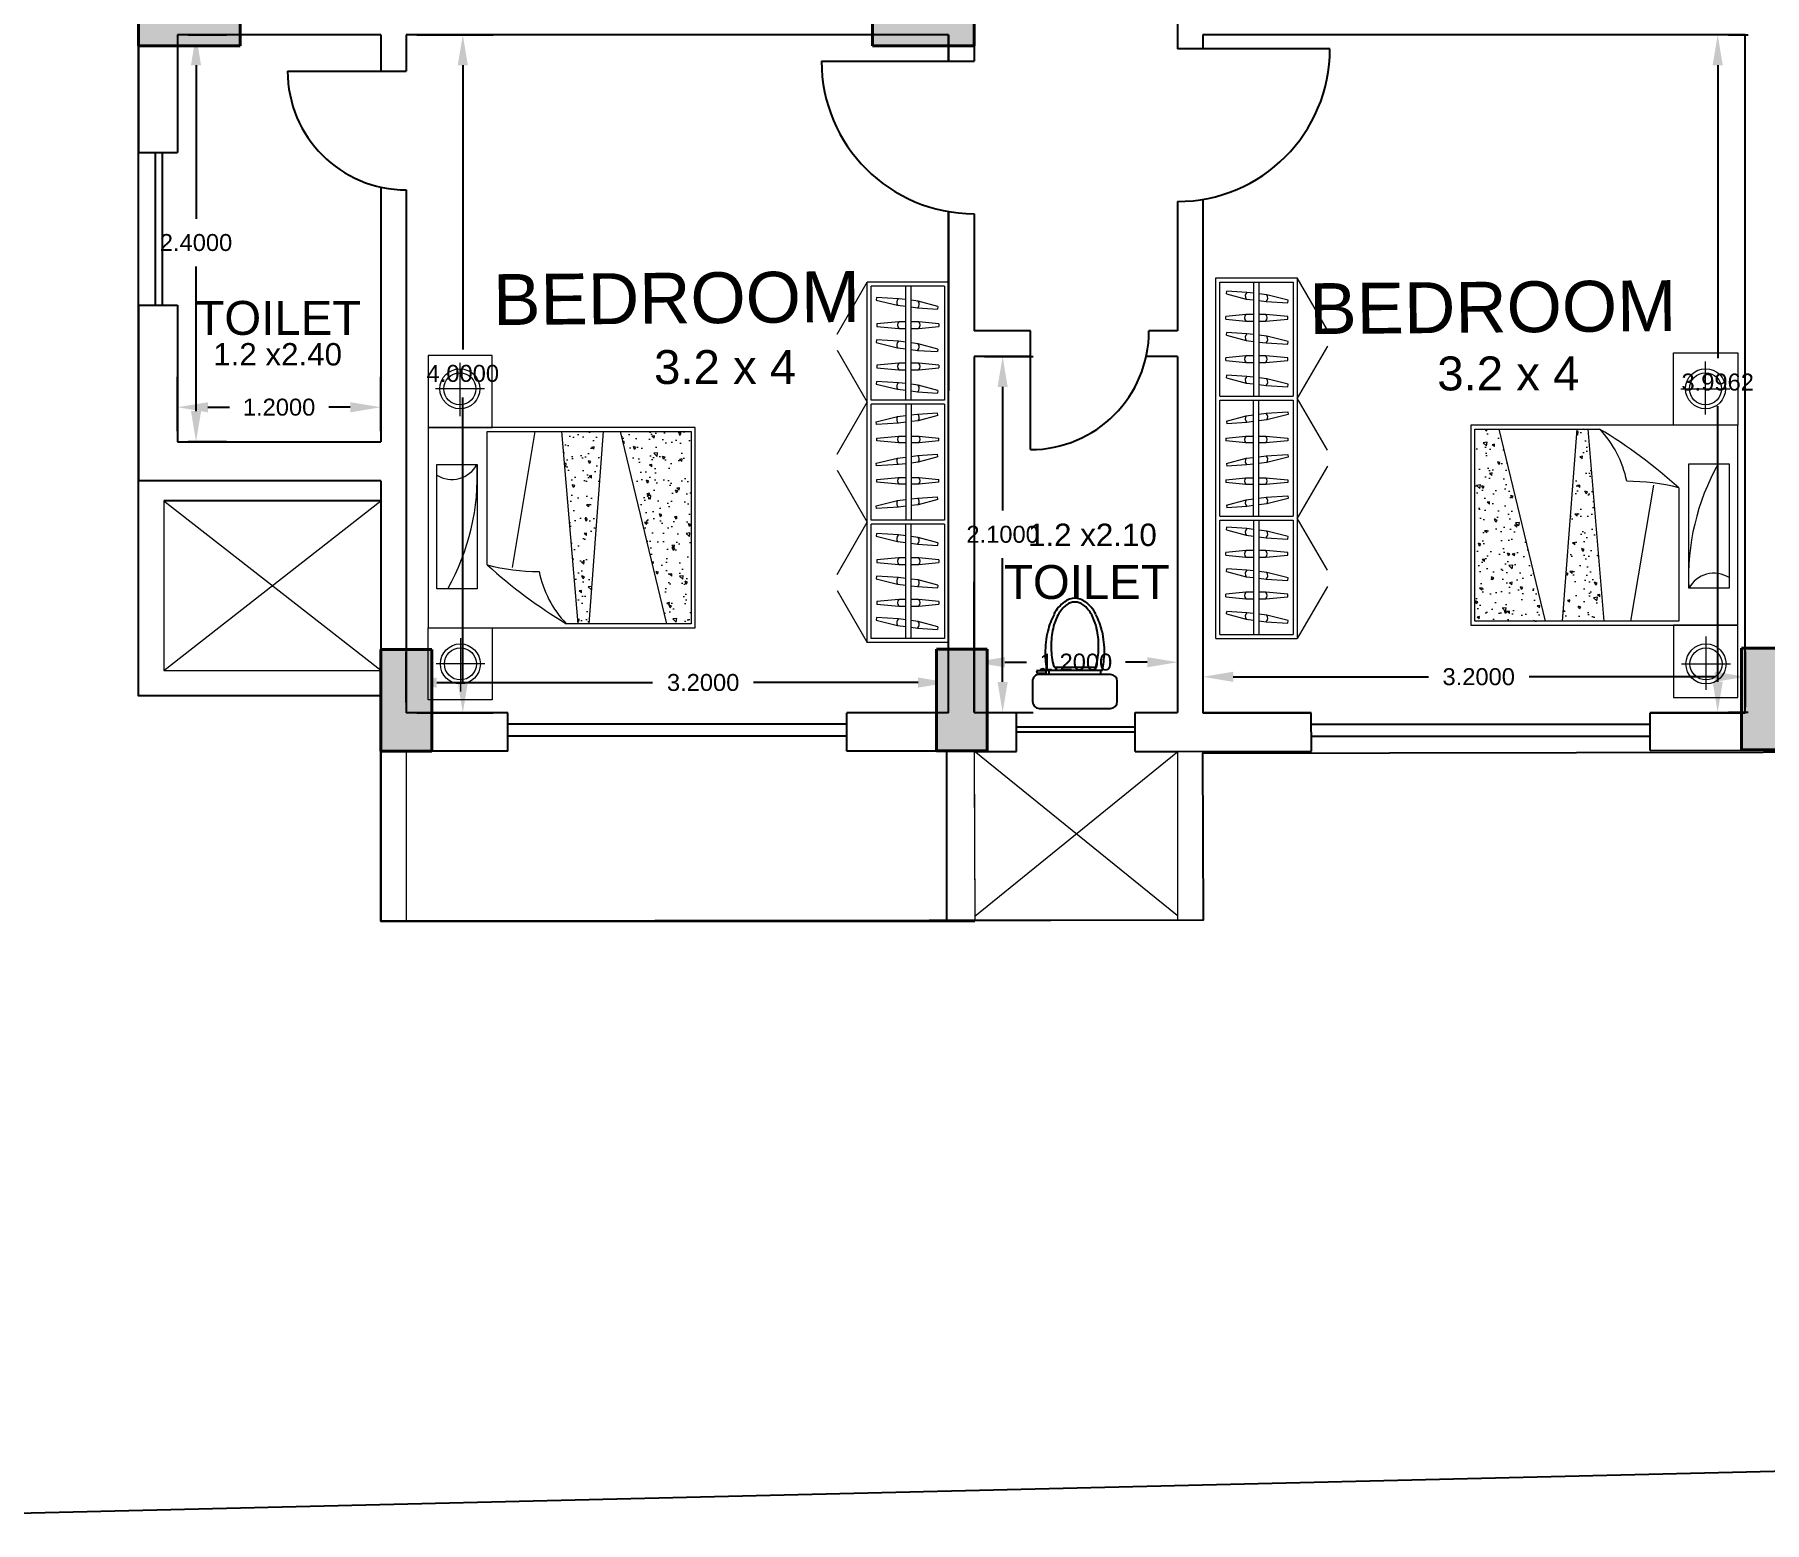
# Model space of a CAD drawing. Header units: millimetres. Extents: x 90 to 321, y 179 to 304.
# Drawn here: x 175.17 to 185.37, y 212.46 to 221.24 of the extents above; entities that cross this region are included whole.
import ezdxf

# ---------------------------------------------------------------- set-up
doc = ezdxf.new("R2010")
doc.units = ezdxf.units.MM
for name, color, linetype, lineweight in [('COLUMN', 7, 'Continuous', 40), ('funiture', 7, 'Continuous', 20), ('text', 7, 'Continuous', 5)]:
    doc.layers.add(name, color=color, linetype=linetype, lineweight=lineweight)
doc.layers.add('window', color=150, linetype='Continuous')
doc.styles.get("Standard").update_dxf_attribs({"font": 'arial.ttf'})
doc.dimstyles.get("Standard").update_dxf_attribs({"dimtxt": 0.18, "dimasz": 0.18, "dimexe": 0.18, "dimexo": 0.0625, "dimgap": 0.09, "dimtad": 0, "dimtih": 1, "dimtoh": 1, "dimdec": 4, "dimzin": 0, "dimdsep": 46, "dimtxsty": 'Standard', "dimcen": 0.09, "dimadec": 0, "dimazin": 0, "dimtfac": 1, "dimtdec": 4, "dimtofl": 0, "dimtmove": 0, "dimatfit": 3, "dimfxl": 1, "dimtolj": 1, "dimtzin": 0, "dimarcsym": 0})

# ---------------------------------------------------------------- blocks, each defined once
blk = doc.blocks.new('*D91')
at = {"color": 0, "lineweight": -2, "transparency": 16777216}
for p, q in [((177.361, 217.301), (177.361, 217.598)), ((180.561, 217.301), (180.561, 217.598)), ((177.541, 217.418), (178.815, 217.418)), ((180.381, 217.418), (179.41, 217.418))]:
    blk.add_line(p, q, dxfattribs=at)
at = {"color": 0, "transparency": 16777216}
for points in [[(177.541, 217.448), (177.541, 217.388), (177.361, 217.418)], [(180.381, 217.448), (180.381, 217.388), (180.561, 217.418)]]:
    blk.add_solid(points, dxfattribs=at)
at = {"layer": 'Defpoints', "color": 0, "transparency": 16777216}
for p in [(180.561, 217.418), (177.361, 217.239), (180.561, 217.239)]:
    blk.add_point(p, dxfattribs=at)
at = {"color": 0, "transparency": 16777216, "insert": (179.113, 217.418), "char_height": 0.1, "attachment_point": 5}
blk.add_mtext('\\A1;3.2000', dxfattribs=at)
blk = doc.blocks.new('*D119')
at = {"color": 0, "lineweight": -2, "transparency": 16777216}
for p, q in [((180.713, 217.304), (180.713, 217.718)), ((181.913, 217.305), (181.913, 217.718)), ((180.893, 217.538), (181.02, 217.538)), ((181.733, 217.538), (181.605, 217.538))]:
    blk.add_line(p, q, dxfattribs=at)
at = {"color": 0, "transparency": 16777216}
for points in [[(180.893, 217.568), (180.893, 217.508), (180.713, 217.538)], [(181.733, 217.568), (181.733, 217.508), (181.913, 217.538)]]:
    blk.add_solid(points, dxfattribs=at)
at = {"layer": 'Defpoints', "color": 0, "transparency": 16777216}
for p in [(181.913, 217.538), (180.713, 217.242), (181.913, 217.243)]:
    blk.add_point(p, dxfattribs=at)
at = {"color": 0, "transparency": 16777216, "insert": (181.313, 217.538), "char_height": 0.1, "attachment_point": 5}
blk.add_mtext('\\A1;1.2000', dxfattribs=at)
blk = doc.blocks.new('*D92')
at = {"color": 0, "lineweight": -2, "transparency": 16777216}
for p, q in [((182.061, 217.601), (182.061, 217.272)), ((185.261, 217.601), (185.261, 217.272)), ((182.241, 217.452), (183.392, 217.452)), ((185.081, 217.452), (183.987, 217.452))]:
    blk.add_line(p, q, dxfattribs=at)
at = {"color": 0, "transparency": 16777216}
for points in [[(182.241, 217.482), (182.241, 217.422), (182.061, 217.452)], [(185.081, 217.482), (185.081, 217.422), (185.261, 217.452)]]:
    blk.add_solid(points, dxfattribs=at)
at = {"layer": 'Defpoints', "color": 0, "transparency": 16777216}
for p in [(182.061, 217.663), (185.261, 217.663), (185.261, 217.452)]:
    blk.add_point(p, dxfattribs=at)
at = {"color": 0, "transparency": 16777216, "insert": (183.689, 217.452), "char_height": 0.1, "attachment_point": 5}
blk.add_mtext('\\A1;3.2000', dxfattribs=at)
blk = doc.blocks.new('*D120')
at = {"color": 0, "lineweight": -2, "transparency": 16777216}
for p, q in [((177.424, 221.239), (177.875, 221.239)), ((177.695, 221.059), (177.695, 219.382)), ((177.695, 217.419), (177.695, 219.1)), ((177.424, 217.239), (177.875, 217.239))]:
    blk.add_line(p, q, dxfattribs=at)
at = {"color": 0, "transparency": 16777216}
for points in [[(177.665, 221.059), (177.725, 221.059), (177.695, 221.239)], [(177.665, 217.419), (177.725, 217.419), (177.695, 217.239)]]:
    blk.add_solid(points, dxfattribs=at)
at = {"layer": 'Defpoints', "color": 0, "transparency": 16777216}
for p in [(177.361, 221.239), (177.695, 221.239), (177.361, 217.239)]:
    blk.add_point(p, dxfattribs=at)
at = {"color": 0, "transparency": 16777216, "insert": (177.695, 219.241), "char_height": 0.1, "attachment_point": 5}
blk.add_mtext('\\A1;4.0000', dxfattribs=at)
blk = doc.blocks.new('*D121')
at = {"color": 0, "lineweight": -2, "transparency": 16777216}
for p, q in [((176.011, 218.901), (176.011, 219.222)), ((177.211, 218.901), (177.211, 219.222)), ((176.191, 219.042), (176.319, 219.042)), ((177.031, 219.042), (176.904, 219.042))]:
    blk.add_line(p, q, dxfattribs=at)
at = {"color": 0, "transparency": 16777216}
for points in [[(176.191, 219.072), (176.191, 219.012), (176.011, 219.042)], [(177.031, 219.072), (177.031, 219.012), (177.211, 219.042)]]:
    blk.add_solid(points, dxfattribs=at)
at = {"layer": 'Defpoints', "color": 0, "transparency": 16777216}
for p in [(177.211, 219.042), (176.011, 218.839), (177.211, 218.839)]:
    blk.add_point(p, dxfattribs=at)
at = {"color": 0, "transparency": 16777216, "insert": (176.611, 219.042), "char_height": 0.1, "attachment_point": 5}
blk.add_mtext('\\A1;1.2000', dxfattribs=at)
blk = doc.blocks.new('*D122')
at = {"color": 0, "lineweight": -2, "transparency": 16777216}
for p, q in [((176.074, 221.239), (176.301, 221.239)), ((176.121, 221.059), (176.121, 220.154)), ((176.121, 219.019), (176.121, 219.872)), ((176.074, 218.839), (176.301, 218.839))]:
    blk.add_line(p, q, dxfattribs=at)
at = {"color": 0, "transparency": 16777216}
for points in [[(176.091, 221.059), (176.151, 221.059), (176.121, 221.239)], [(176.091, 219.019), (176.151, 219.019), (176.121, 218.839)]]:
    blk.add_solid(points, dxfattribs=at)
at = {"layer": 'Defpoints', "color": 0, "transparency": 16777216}
for p in [(176.011, 221.239), (176.121, 221.239), (176.011, 218.839)]:
    blk.add_point(p, dxfattribs=at)
at = {"color": 0, "transparency": 16777216, "insert": (176.121, 220.013), "char_height": 0.1, "attachment_point": 5}
blk.add_mtext('\\A1;2.4000', dxfattribs=at)
blk = doc.blocks.new('*D123')
at = {"color": 0, "lineweight": -2, "transparency": 16777216}
for p, q in [((180.774, 219.342), (181.06, 219.342)), ((180.88, 219.162), (180.88, 218.433)), ((180.88, 217.422), (180.88, 218.151)), ((180.775, 217.242), (181.06, 217.242))]:
    blk.add_line(p, q, dxfattribs=at)
at = {"color": 0, "transparency": 16777216}
for points in [[(180.85, 219.162), (180.91, 219.162), (180.88, 219.342)], [(180.85, 217.422), (180.91, 217.422), (180.88, 217.242)]]:
    blk.add_solid(points, dxfattribs=at)
at = {"layer": 'Defpoints', "color": 0, "transparency": 16777216}
for p in [(180.711, 219.342), (180.88, 219.342), (180.713, 217.242)]:
    blk.add_point(p, dxfattribs=at)
at = {"color": 0, "transparency": 16777216, "insert": (180.88, 218.292), "char_height": 0.1, "attachment_point": 5}
blk.add_mtext('\\A1;2.1000', dxfattribs=at)
blk = doc.blocks.new('*D93')
at = {"color": 0, "lineweight": -2, "transparency": 16777216}
for p, q in [((185.162, 221.239), (185.279, 221.239)), ((185.099, 221.059), (185.099, 219.331)), ((185.099, 217.423), (185.099, 219.049)), ((185.162, 217.243), (185.279, 217.243))]:
    blk.add_line(p, q, dxfattribs=at)
at = {"color": 0, "transparency": 16777216}
for points in [[(185.069, 221.059), (185.129, 221.059), (185.099, 221.239)], [(185.069, 217.423), (185.129, 217.423), (185.099, 217.243)]]:
    blk.add_solid(points, dxfattribs=at)
at = {"layer": 'Defpoints', "color": 0, "transparency": 16777216}
for p in [(185.099, 221.239), (185.099, 221.239), (185.099, 217.243)]:
    blk.add_point(p, dxfattribs=at)
at = {"color": 0, "transparency": 16777216, "insert": (185.099, 219.19), "char_height": 0.1, "attachment_point": 5}
blk.add_mtext('\\A1;3.9962', dxfattribs=at)
blk = doc.blocks.new('A$C238700B9')
for p, q in [((0.25, 0.65), (0.04, 0.65)), ((0.46, 0.65), (0.25, 0.65)), ((0, 0.61), (0, 0.49)), ((0.5, 0.49), (0.5, 0.61)), ((0.04, 0.45), (0.46, 0.45)), ((0.417, 0.425), (0.088, 0.425)), ((0.097, 0.45), (0.097, 0.425)), ((0.401, 0.45), (0.401, 0.425)), ((0.473, 0.443), (0.419, 0.443)), ((0.419, 0.443), (0.419, 0.428)), ((0.419, 0.428), (0.476, 0.428)), ((0.434, 0.443), (0.434, 0.45)), ((0.446, 0.45), (0.446, 0.443)), ((0.476, 0.428), (0.473, 0.443)), ((0.373, 0.407), (0.127, 0.407))]:
    blk.add_line(p, q)
for centre, radius, start, end in [((0.04, 0.61), 0.04, 90, 180), ((0.46, 0.61), 0.04, 0, 90), ((0.04, 0.49), 0.04, 180, 270), ((0.677, 0.3), 0.602, 168.0194, 177.6347), ((-0.177, 0.325), 0.602, 0, 9.5816), ((0.44, 0.434), 0.0169, 200.64, 339.36), ((0.46, 0.49), 0.04, 270, 0), ((0.677, 0.325), 0.602, 180, 192.5733), ((0.591, 0.283), 0.481, 167.4267, 180), ((0.422, 0.32), 0.308, 163.5954, 167.4267), ((0.078, 0.32), 0.308, 12.5733, 16.4046), ((-0.091, 0.283), 0.481, 0, 12.5733), ((-0.177, 0.325), 0.602, 347.4267, 0), ((0.591, 0.283), 0.481, 180, 192.5733), ((-0.091, 0.283), 0.481, 347.4267, 0), ((0.466, 0.278), 0.385, 192.5733, 208.3008), ((0.422, 0.245), 0.308, 192.5733, 208.3008), ((0.078, 0.245), 0.308, 331.6992, 347.4267), ((0.034, 0.278), 0.385, 331.6992, 347.4267), ((0.333, 0.206), 0.235, 208.3008, 232.4306), ((0.316, 0.188), 0.188, 208.3008, 232.4306), ((0.25, 0.099), 0.0988, 232.4306, 270), ((0.246, 0.091), 0.0682, 229.3166, 273.1139), ((0.254, 0.091), 0.0682, 266.8861, 310.6834), ((0.25, 0.099), 0.0988, 270, 307.5694), ((0.184, 0.188), 0.188, 307.5694, 331.6992), ((0.167, 0.206), 0.235, 307.5694, 331.6992)]:
    blk.add_arc(centre, radius, start, end)
blk = doc.blocks.new('ht')
h = blk.add_hatch(color=256)
h.dxf.hatch_style = 1
h.paths.add_polyline_path([(-0.879, 1.058), (-1.179, 1.058), (-1.179, 0.458), (-0.879, 0.458)])
for p, q in [((-1.179, 1.058), (-0.879, 1.058)), ((-1.179, 0.458), (-1.179, 1.058)), ((-0.879, 1.058), (-0.879, 0.458)), ((-0.879, 0.458), (-1.179, 0.458))]:
    blk.add_line(p, q)

msp = doc.modelspace()

# ---------------------------------------------------------------- hatches: boundary and pattern name
at = {"layer": 'funiture'}
h = msp.add_hatch(dxfattribs=at)
h.set_pattern_fill('AR-CONC', color=256, scale=0.023622, angle=90, style=0)
h.set_pattern_definition([(140, (175.34723, 247.05663), (0.0148233, 0.1694312), [0.0177165, -0.1948815]), (85, (175.34723, 247.05663), (-0.1776828, -0.0327758), [0.0141732, -0.1559052]), (190.4514, (175.34846, 247.07075), (-0.1628594, 0.1366555), [0.0150567, -0.1656238]), (136.1842, (175.29998, 247.05663), (0.0390989, 0.2521037), [0.0265748, -0.2923223]), (186.6356, (175.30324, 247.07764), (-0.2301061, 0.220786), [0.022585, -0.2484356]), (81.1842, (175.29998, 247.05663), (-0.2301063, 0.2207858), [0.0212598, -0.2338578]), (111, (175.3118, 247.08025), (0.09510663, 0.1410014), [0.0177165, -0.1948815]), (56, (175.3118, 247.08025), (-0.1712949, 0.0574759), [0.0141732, -0.1559052]), (161.4514, (175.31972, 247.092), (-0.07618815, 0.1984774), [0.0150567, -0.1656238]), (127.5, (175.34723, 247.05663), (-0.07863619, 0.0028724), [0, -0.15401544, 0, -0.1582674, 0, -0.15649575]), (97.5, (175.34723, 247.05663), (-0.09316793, 0.06214229), [0, -0.09023604, 0, -0.15047214, 0, -0.05964555]), (57.5, (175.34723, 247.00395), (0.00532791, 0.12609954), [0, -0.059055, 0, -0.1842516, 0, -0.2444877]), (47.5, (175.34723, 246.98033), (-0.0236468, 0.13776024), [0, -0.0767715, 0, -0.12236196, 0, -0.1736217])])
h.paths.add_polyline_path([(178.89914, 217.76537), (179.04189, 217.76537), (179.04189, 218.89922), (178.62593, 218.89922)])
h.paths.add_polyline_path([(178.52358, 218.89922), (178.2801, 218.89922), (178.37582, 217.76537), (178.43758, 217.76537)])
h = msp.add_hatch(dxfattribs=at)
h.set_pattern_fill('AR-CONC', color=256, scale=0.023622, angle=90, style=0)
h.set_pattern_definition([(140, (168.8743, 252.23305), (0.0148233, 0.1694312), [0.0177165, -0.1948815]), (85, (168.8743, 252.23305), (-0.1776828, -0.0327758), [0.0141732, -0.1559052]), (190.4514, (168.87553, 252.24717), (-0.1628594, 0.1366555), [0.0150567, -0.1656238]), (136.1842, (168.82705, 252.23305), (0.0390989, 0.2521037), [0.0265748, -0.2923223]), (186.6356, (168.8303, 252.25406), (-0.2301061, 0.220786), [0.022585, -0.2484356]), (81.1842, (168.82705, 252.23305), (-0.2301063, 0.2207858), [0.0212598, -0.2338578]), (111, (168.83886, 252.25667), (0.09510663, 0.1410014), [0.0177165, -0.1948815]), (56, (168.83886, 252.25667), (-0.17129494, 0.05747595), [0.0141732, -0.1559052]), (161.4514, (168.84679, 252.26842), (-0.07618815, 0.1984774), [0.0150567, -0.1656238]), (127.5, (168.874293, 252.23305), (-0.07863619, 0.0028724), [0, -0.15401544, 0, -0.1582674, 0, -0.15649575]), (97.5, (168.87429, 252.23305), (-0.09316793, 0.06214229), [0, -0.09023604, 0, -0.15047214, 0, -0.05964555]), (57.5, (168.874293, 252.18037), (0.00532791, 0.12609954), [0, -0.059055, 0, -0.1842516, 0, -0.2444877]), (47.5, (168.87429, 252.15675), (-0.0236468, 0.13776024), [0, -0.0767715, 0, -0.12236196, 0, -0.1736217])])
h.paths.add_polyline_path([(183.80856, 218.91354), (183.66581, 218.91354), (183.66581, 217.77968), (184.08177, 217.77968)])
h.paths.add_polyline_path([(184.18411, 217.77968), (184.42759, 217.77968), (184.33188, 218.91354), (184.27012, 218.91354)])

# ---------------------------------------------------------------- linework, layer by layer
for p, q in [((180.71137, 222.08881), (180.71137, 221.08374)), ((175.78137, 221.47117), (175.78137, 220.54435)), ((181.91137, 221.38881), (181.91137, 221.15563)), ((177.21137, 221.23881), (176.01137, 221.23881)), ((176.01137, 221.23881), (176.01137, 220.54435)), ((176.01137, 221.23881), (176.01137, 220.54435)), ((177.21137, 221.23881), (177.06137, 221.23881)), ((177.21137, 221.23881), (177.21137, 221.0241)), ((180.56137, 221.23881), (177.36137, 221.23881)), ((177.36137, 221.23881), (177.36137, 221.0241)), ((180.56137, 221.23881), (180.56137, 221.08374)), ((180.56137, 221.08374), (180.56137, 221.23881)), ((185.26137, 221.23881), (182.06137, 221.23881)), ((182.06137, 221.23881), (182.06137, 221.15563)), ((185.26137, 217.23881), (185.26137, 221.23881)), ((179.81137, 221.08374), (180.71137, 221.08374)), ((182.81137, 221.15563), (181.91137, 221.15563)), ((176.66137, 221.0241), (177.36137, 221.0241)), ((177.21137, 220.34036), (177.21137, 218.83881)), ((177.36137, 220.3241), (177.36137, 217.23881)), ((181.91137, 220.25563), (181.91137, 219.49197)), ((182.06137, 220.26822), (182.06137, 217.23881)), ((180.56137, 220.19632), (180.56137, 219.13881)), ((180.56137, 217.23881), (180.56137, 220.19632)), ((180.71137, 220.18374), (180.71137, 219.49197)), ((175.78137, 219.64435), (175.78137, 218.60881)), ((176.01137, 219.64435), (176.01137, 218.83881)), ((176.01137, 219.64435), (176.01137, 219.13881)), ((181.04352, 219.49197), (180.71253, 219.49197)), ((181.04352, 218.79197), (181.04352, 219.49197)), ((181.91253, 219.49197), (181.74352, 219.49197)), ((180.71137, 219.34197), (180.71253, 217.24197)), ((181.04352, 219.34197), (180.71253, 219.34197)), ((181.91253, 219.34197), (181.72726, 219.34197)), ((181.91137, 219.34197), (181.91253, 217.24197)), ((176.01137, 218.83881), (177.21137, 218.83881)), ((177.21137, 218.60881), (175.78137, 218.60881)), ((177.21137, 218.60881), (177.21137, 217.01027)), ((177.21137, 218.4896), (175.93137, 218.4896)), ((180.71253, 217.24197), (180.71137, 218.01266)), ((177.96134, 217.23881), (177.36137, 217.23881)), ((180.56137, 217.23881), (179.96137, 217.23881)), ((180.71253, 217.24197), (180.96253, 217.24197)), ((181.66253, 217.24197), (181.91253, 217.24197)), ((182.70134, 217.23881), (182.06137, 217.23881)), ((182.06137, 217.23881), (182.70134, 217.23881)), ((185.26137, 217.23881), (184.70137, 217.23881)), ((184.70137, 217.23881), (185.26137, 217.23881)), ((177.21137, 217.01027), (177.21137, 216.01027)), ((177.96134, 217.01266), (177.36137, 217.01266)), ((180.55034, 217.01256), (179.96137, 217.01266)), ((180.55097, 216.01027), (180.55034, 217.01256)), ((180.71253, 217.01197), (180.96253, 217.01197)), ((180.71253, 217.01197), (180.96253, 217.01197)), ((181.66253, 217.01197), (181.91253, 217.01197)), ((181.66253, 217.01197), (181.91253, 217.01197)), ((181.91137, 217.01197), (182.70183, 217.01367)), ((184.70137, 217.01799), (185.49137, 217.01969)), ((186.0499, 217.01799), (185.2599, 217.01969)), ((185.2599, 217.01614), (185.2599, 217.01969)), ((185.26134, 217.01919), (185.26134, 217.01996)), ((177.21137, 216.01027), (180.71623, 216.01027))]:
    msp.add_line(p, q)
at = {"lineweight": 0}
for p, q in [((175.93137, 218.4896), (175.93137, 217.4896)), ((175.93137, 218.4896), (177.21137, 217.49105)), ((175.93137, 217.4896), (177.21137, 218.4896)), ((175.93137, 217.4896), (177.21137, 217.4896)), ((175.78137, 217.3396), (177.21137, 217.3396)), ((180.71253, 217.01496), (181.91063, 216.04694)), ((180.71566, 216.04105), (181.91277, 217.01197)), ((181.91253, 217.01197), (181.91078, 216.01615)), ((182.05896, 217.01229), (182.06078, 216.01689)), ((182.06137, 216.01689), (180.7164, 216.01027))]:
    msp.add_line(p, q, dxfattribs=at)
at = {"color": 2, "true_color": 0xf1eb1f}
msp.add_lwpolyline([(176.30809, 245.46893), (189.36054, 250.20411, -0.41022766), (195.12546, 245.48893), (194.70428, 215.86418, -0.34443121), (192.34334, 212.93039), (172.84357, 212.46434), (176.30809, 245.46893)], format="xyb", dxfattribs=at)
at = {"color": 244, "true_color": 0x991b1e}
msp.add_lwpolyline([(188.67736, 217.01232), (182.05899, 217.00026), (182.06383, 216.01691), (177.21137, 216.01027), (177.21137, 217.3396), (175.78137, 217.3396), (175.78137, 221.47117), (177.33612, 221.46881), (177.33612, 224.01807), (180.48137, 224.01807), (180.48585, 226.47583), (182.07996, 226.46549), (182.07562, 228.13487), (176.99562, 228.13487), (176.99562, 231.53532)], dxfattribs=at)
at = {"color": 9, "true_color": 0xd19cc7}
msp.add_lwpolyline([(192.34334, 212.93039), (172.84357, 212.46434)], dxfattribs=at)
for centre, radius, start, end in [((180.71137, 221.08374), 0.9, 180, 270), ((181.91137, 221.15563), 0.9, 270, 0), ((177.36137, 221.0241), 0.7, 180, 270), ((181.04352, 219.49197), 0.7, 270, 0)]:
    msp.add_arc(centre, radius, start, end)
at = {"layer": 'funiture'}
for p, q in [((179.90357, 219.4737), (180.08074, 219.78056)), ((180.56137, 219.78056), (180.08074, 219.78056)), ((180.08074, 217.65458), (180.08074, 219.78056)), ((180.53775, 219.75694), (180.10436, 219.75694)), ((180.10436, 219.08371), (180.10436, 219.75694)), ((180.30818, 219.08371), (180.30818, 219.75694)), ((180.33968, 219.08371), (180.33968, 219.75694)), ((180.53775, 219.75694), (180.53775, 219.08371)), ((180.56137, 219.78056), (180.56137, 217.65458)), ((182.13812, 219.80438), (182.61875, 219.80438)), ((182.13812, 217.6784), (182.13812, 219.80438)), ((182.16174, 219.78076), (182.59513, 219.78076)), ((182.16174, 219.10754), (182.16174, 219.78076)), ((182.35981, 219.78076), (182.35981, 219.10754)), ((182.39131, 219.78076), (182.39131, 219.10754)), ((182.59513, 219.78076), (182.59513, 219.10754)), ((182.61875, 219.80438), (182.61875, 217.6784)), ((182.79592, 219.49753), (182.61875, 219.80438)), ((180.136, 219.69018), (180.13404, 219.67456)), ((180.13404, 219.67456), (180.26055, 219.64331)), ((180.26543, 219.68238), (180.136, 219.69018)), ((180.26055, 219.64331), (180.30818, 219.63736)), ((180.30818, 219.67703), (180.26543, 219.68238)), ((180.38263, 219.66773), (180.33968, 219.6731)), ((180.49806, 219.63648), (180.38263, 219.66773)), ((180.49806, 219.63648), (180.49611, 219.62086)), ((182.20143, 219.71173), (182.20338, 219.72735)), ((182.20143, 219.71173), (182.31686, 219.68048)), ((182.32174, 219.71955), (182.20338, 219.72735)), ((182.31686, 219.68048), (182.35981, 219.67511)), ((182.35981, 219.71479), (182.32174, 219.71955)), ((182.43894, 219.7049), (182.39131, 219.71085)), ((182.39131, 219.67118), (182.43405, 219.66583)), ((182.43405, 219.66583), (182.56349, 219.65803)), ((182.56545, 219.67365), (182.43894, 219.7049)), ((182.56349, 219.65803), (182.56545, 219.67365)), ((180.2667, 219.54669), (180.13751, 219.53488)), ((180.13751, 219.53488), (180.13751, 219.51913)), ((180.30818, 219.54669), (180.2667, 219.54669)), ((180.33968, 219.63342), (180.37775, 219.62866)), ((180.38481, 219.54669), (180.33968, 219.54669)), ((180.37775, 219.62866), (180.49611, 219.62086)), ((180.50292, 219.53488), (180.38481, 219.54669)), ((180.50292, 219.53488), (180.50292, 219.51913)), ((182.31468, 219.58989), (182.19657, 219.57808)), ((182.19657, 219.56233), (182.19657, 219.57808)), ((182.19657, 219.56233), (182.31468, 219.55052)), ((182.35587, 219.58989), (182.31468, 219.58989)), ((182.31468, 219.55052), (182.35981, 219.55052)), ((182.43279, 219.58989), (182.39131, 219.58989)), ((182.39131, 219.55052), (182.43279, 219.55052)), ((182.56198, 219.57808), (182.43279, 219.58989)), ((182.43279, 219.55052), (182.56198, 219.56233)), ((182.56198, 219.56233), (182.56198, 219.57808)), ((180.136, 219.43918), (180.13404, 219.42355)), ((180.26543, 219.43137), (180.136, 219.43918)), ((180.13751, 219.51913), (180.2667, 219.50732)), ((180.30818, 219.42603), (180.26543, 219.43137)), ((180.2667, 219.50732), (180.30818, 219.50732)), ((180.33968, 219.50732), (180.38481, 219.50732)), ((180.38481, 219.50732), (180.50292, 219.51913)), ((182.20143, 219.46716), (182.20338, 219.48279)), ((182.20143, 219.46716), (182.31686, 219.43592)), ((182.32174, 219.47498), (182.20338, 219.48279)), ((182.31686, 219.43592), (182.35981, 219.43055)), ((182.35981, 219.47022), (182.32174, 219.47498)), ((182.43894, 219.46034), (182.39131, 219.46629)), ((182.56545, 219.42909), (182.43894, 219.46034)), ((177.86866, 219.34804), (177.49071, 219.34804)), ((177.49071, 219.34804), (177.49071, 218.92284)), ((177.86866, 218.92284), (177.86866, 219.34804)), ((179.90357, 219.37876), (180.08074, 219.0719)), ((180.13404, 219.42355), (180.26055, 219.3923)), ((180.26055, 219.3923), (180.30818, 219.38635)), ((180.38263, 219.41672), (180.33968, 219.42209)), ((180.33968, 219.38242), (180.37775, 219.37766)), ((180.37775, 219.37766), (180.49611, 219.36985)), ((180.49806, 219.38548), (180.38263, 219.41672)), ((180.49806, 219.38548), (180.49611, 219.36985)), ((182.31468, 219.34532), (182.19657, 219.33351)), ((182.19657, 219.31776), (182.19657, 219.33351)), ((182.35981, 219.34532), (182.31468, 219.34532)), ((182.39131, 219.42661), (182.43405, 219.42127)), ((182.43279, 219.34532), (182.39131, 219.34532)), ((182.56198, 219.33351), (182.43279, 219.34532)), ((182.43405, 219.42127), (182.56349, 219.41346)), ((182.56198, 219.31776), (182.56198, 219.33351)), ((182.56349, 219.41346), (182.56545, 219.42909)), ((182.79592, 219.40258), (182.61875, 219.09572)), ((184.83904, 218.93716), (184.83904, 219.36236)), ((184.83904, 219.36236), (185.21699, 219.36236)), ((185.21699, 219.36236), (185.21699, 218.93716)), ((177.67768, 219.30358), (177.67768, 218.98915)), ((180.2667, 219.30212), (180.13751, 219.29031)), ((180.13751, 219.29031), (180.13751, 219.27456)), ((180.13751, 219.27456), (180.2667, 219.26275)), ((180.30818, 219.30212), (180.2667, 219.30212)), ((180.2667, 219.26275), (180.30818, 219.26275)), ((180.38481, 219.30212), (180.33968, 219.30212)), ((180.34362, 219.26275), (180.38481, 219.26275)), ((180.50292, 219.29031), (180.38481, 219.30212)), ((180.38481, 219.26275), (180.50292, 219.27456)), ((180.50292, 219.29031), (180.50292, 219.27456)), ((182.19657, 219.31776), (182.31468, 219.30595)), ((182.20143, 219.21616), (182.20338, 219.23178)), ((182.32174, 219.22398), (182.20338, 219.23178)), ((182.31468, 219.30595), (182.35981, 219.30595)), ((182.39131, 219.30595), (182.43279, 219.30595)), ((182.43279, 219.30595), (182.56198, 219.31776)), ((185.02718, 218.99832), (185.02718, 219.31275)), ((177.82273, 219.15086), (177.53401, 219.15086)), ((180.136, 219.19461), (180.13404, 219.17899)), ((180.13404, 219.17899), (180.26055, 219.14774)), ((180.26543, 219.1868), (180.136, 219.19461)), ((180.26055, 219.14774), (180.30818, 219.14179)), ((180.30818, 219.18146), (180.26543, 219.1868)), ((180.38263, 219.17216), (180.33968, 219.17753)), ((180.33968, 219.13785), (180.37775, 219.13309)), ((180.37775, 219.13309), (180.49611, 219.12529)), ((180.49806, 219.14091), (180.38263, 219.17216)), ((180.49806, 219.14091), (180.49611, 219.12529)), ((182.20143, 219.21616), (182.31686, 219.18491)), ((182.31686, 219.18491), (182.35981, 219.17954)), ((182.35981, 219.21922), (182.32174, 219.22398)), ((182.43894, 219.20933), (182.39131, 219.21528)), ((182.39131, 219.17561), (182.43405, 219.17026)), ((182.43405, 219.17026), (182.56349, 219.16246)), ((182.56545, 219.17808), (182.43894, 219.20933)), ((182.56349, 219.16246), (182.56545, 219.17808)), ((184.88213, 219.15104), (185.17086, 219.15104)), ((179.90357, 218.76504), (180.08074, 219.0719)), ((180.53775, 219.08371), (180.10436, 219.08371)), ((180.53775, 219.06009), (180.10436, 219.06009)), ((180.10436, 218.37505), (180.10436, 219.06009)), ((180.30818, 219.06009), (180.30818, 218.37505)), ((180.33968, 219.06009), (180.33968, 218.37505)), ((180.53775, 219.06009), (180.53775, 218.37505)), ((182.16174, 219.10754), (182.59513, 219.10754)), ((182.16174, 219.08391), (182.59513, 219.08391)), ((182.16174, 218.39888), (182.16174, 219.08391)), ((182.35981, 218.39888), (182.35981, 219.08391)), ((182.39131, 218.39888), (182.39131, 219.08391)), ((182.59513, 219.08391), (182.59513, 218.39888)), ((182.79592, 218.78887), (182.61875, 219.09572)), ((177.49071, 218.92284), (177.86866, 218.92284)), ((179.06551, 218.92284), (177.49071, 218.92284)), ((177.49071, 218.92284), (177.49071, 217.74174)), ((179.06551, 217.74174), (179.06551, 218.92284)), ((180.13404, 218.95576), (180.26055, 218.987)), ((180.136, 218.94013), (180.13404, 218.95576)), ((180.26543, 218.94794), (180.136, 218.94013)), ((180.26055, 218.987), (180.30818, 218.99296)), ((180.30818, 218.95328), (180.26543, 218.94794)), ((180.33968, 218.99689), (180.37775, 219.00165)), ((180.38263, 218.96258), (180.33968, 218.95721)), ((180.37775, 219.00165), (180.49611, 219.00946)), ((180.49806, 218.99383), (180.38263, 218.96258)), ((180.49806, 218.99383), (180.49611, 219.00946)), ((182.20143, 218.96071), (182.31686, 218.99195)), ((182.20143, 218.96071), (182.20338, 218.94508)), ((182.32174, 218.95289), (182.20338, 218.94508)), ((182.31686, 218.99195), (182.35981, 218.99732)), ((182.35981, 218.95764), (182.32174, 218.95289)), ((182.39131, 219.00126), (182.43405, 219.0066)), ((182.43894, 218.96753), (182.39131, 218.96158)), ((182.43405, 219.0066), (182.56349, 219.0144)), ((182.56545, 218.99878), (182.43894, 218.96753)), ((182.56349, 219.0144), (182.56545, 218.99878)), ((185.21699, 218.93716), (183.64219, 218.93716)), ((183.64219, 218.93716), (183.64219, 217.75606)), ((185.21699, 218.93716), (184.83904, 218.93716)), ((185.21699, 217.75606), (185.21699, 218.93716)), ((177.83837, 218.11235), (177.83837, 218.89922)), ((177.83837, 218.89922), (179.04189, 218.89922)), ((178.12089, 218.89922), (177.98647, 218.09652)), ((178.37582, 217.76537), (178.2801, 218.89922)), ((178.52358, 218.89922), (178.43758, 217.76537)), ((178.89914, 217.76537), (178.62593, 218.89922)), ((179.04189, 218.89922), (179.04189, 217.76537)), ((180.13751, 218.86018), (180.2667, 218.87199)), ((180.13751, 218.84443), (180.13751, 218.86018)), ((180.2667, 218.83262), (180.13751, 218.84443)), ((180.2667, 218.87199), (180.30818, 218.87199)), ((180.30818, 218.83262), (180.2667, 218.83262)), ((180.38481, 218.83262), (180.33968, 218.83262)), ((180.34362, 218.87199), (180.38481, 218.87199)), ((180.38481, 218.87199), (180.50292, 218.86018)), ((180.50292, 218.84443), (180.38481, 218.83262)), ((180.50292, 218.84443), (180.50292, 218.86018)), ((182.19657, 218.8591), (182.31468, 218.87091)), ((182.19657, 218.8591), (182.19657, 218.84335)), ((182.31468, 218.83154), (182.19657, 218.84335)), ((182.31468, 218.87091), (182.35981, 218.87091)), ((182.35981, 218.83154), (182.31468, 218.83154)), ((182.39131, 218.87091), (182.43279, 218.87091)), ((182.43279, 218.83154), (182.39131, 218.83154)), ((182.43279, 218.87091), (182.56198, 218.8591)), ((182.56198, 218.84335), (182.43279, 218.83154)), ((182.56198, 218.8591), (182.56198, 218.84335)), ((183.66581, 217.77968), (183.66581, 218.91354)), ((183.66581, 218.91354), (184.40208, 218.91354)), ((183.80856, 218.91354), (184.08177, 217.77968)), ((184.18411, 217.77968), (184.27012, 218.91354)), ((184.33188, 218.91354), (184.42759, 217.77968)), ((180.13404, 218.71119), (180.26055, 218.74244)), ((180.26055, 218.74244), (180.30818, 218.74839)), ((180.33968, 218.75233), (180.37775, 218.75708)), ((180.38263, 218.71802), (180.33968, 218.71265)), ((180.37775, 218.75708), (180.49611, 218.76489)), ((180.49806, 218.74926), (180.38263, 218.71802)), ((180.49806, 218.74926), (180.49611, 218.76489)), ((182.20143, 218.7097), (182.31686, 218.74095)), ((182.31686, 218.74095), (182.35981, 218.74631)), ((182.39131, 218.75025), (182.43405, 218.75559)), ((182.43894, 218.71653), (182.39131, 218.71057)), ((182.43405, 218.75559), (182.56349, 218.7634)), ((182.56545, 218.74777), (182.43894, 218.71653)), ((182.56349, 218.7634), (182.56545, 218.74777)), ((177.54172, 218.70496), (177.77904, 218.70496)), ((177.54172, 217.97092), (177.54172, 218.70496)), ((177.77904, 218.70496), (177.77904, 217.97092)), ((179.90357, 218.6701), (180.08074, 218.36324)), ((180.136, 218.69557), (180.13404, 218.71119)), ((180.26543, 218.70337), (180.136, 218.69557)), ((180.13751, 218.61561), (180.2667, 218.62743)), ((180.13751, 218.59987), (180.13751, 218.61561)), ((180.30818, 218.70871), (180.26543, 218.70337)), ((180.2667, 218.62743), (180.30818, 218.62743)), ((180.33968, 218.62743), (180.38481, 218.62743)), ((180.38481, 218.62743), (180.50292, 218.61561)), ((180.50292, 218.59987), (180.50292, 218.61561)), ((182.19657, 218.61453), (182.31468, 218.62634)), ((182.19657, 218.61453), (182.19657, 218.59878)), ((182.20143, 218.7097), (182.20338, 218.69407)), ((182.32174, 218.70188), (182.20338, 218.69407)), ((182.31468, 218.62634), (182.35981, 218.62634)), ((182.35981, 218.70664), (182.32174, 218.70188)), ((182.39131, 218.62634), (182.43279, 218.62634)), ((182.43279, 218.62634), (182.56198, 218.61453)), ((182.56198, 218.61453), (182.56198, 218.59878)), ((182.79592, 218.69392), (182.61875, 218.38706)), ((184.92866, 217.97395), (184.92866, 218.70798)), ((184.92866, 218.70798), (185.16597, 218.70798)), ((185.16597, 218.70798), (185.16597, 217.97395)), ((180.2667, 218.58806), (180.13751, 218.59987)), ((180.30818, 218.58806), (180.2667, 218.58806)), ((180.38481, 218.58806), (180.33968, 218.58806)), ((180.37775, 218.50608), (180.49611, 218.51388)), ((180.50292, 218.59987), (180.38481, 218.58806)), ((180.49806, 218.49826), (180.49611, 218.51388)), ((182.31468, 218.58697), (182.19657, 218.59878)), ((182.35587, 218.58697), (182.31468, 218.58697)), ((182.43279, 218.58697), (182.39131, 218.58697)), ((182.56198, 218.59878), (182.43279, 218.58697)), ((182.43405, 218.51103), (182.56349, 218.51883)), ((182.56349, 218.51883), (182.56545, 218.50321)), ((184.58681, 217.77968), (184.72123, 218.58239)), ((184.86933, 218.56655), (184.86933, 217.77968)), ((180.13404, 218.46019), (180.26055, 218.49143)), ((180.136, 218.44456), (180.13404, 218.46019)), ((180.26543, 218.45237), (180.136, 218.44456)), ((180.26055, 218.49143), (180.30818, 218.49739)), ((180.30818, 218.45771), (180.26543, 218.45237)), ((180.33968, 218.50132), (180.37775, 218.50608)), ((180.38263, 218.46701), (180.33968, 218.46164)), ((180.49806, 218.49826), (180.38263, 218.46701)), ((182.20143, 218.46514), (182.31686, 218.49638)), ((182.20143, 218.46514), (182.20338, 218.44951)), ((182.32174, 218.45732), (182.20338, 218.44951)), ((182.31686, 218.49638), (182.35981, 218.50175)), ((182.35981, 218.46207), (182.32174, 218.45732)), ((182.39131, 218.50568), (182.43405, 218.51103)), ((182.43894, 218.47196), (182.39131, 218.46601)), ((182.56545, 218.50321), (182.43894, 218.47196)), ((179.90357, 218.05638), (180.08074, 218.36324)), ((180.53775, 218.37505), (180.10436, 218.37505)), ((180.53775, 218.35143), (180.10436, 218.35143)), ((180.10436, 217.6782), (180.10436, 218.35143)), ((180.30818, 217.6782), (180.30818, 218.35143)), ((180.33968, 217.6782), (180.33968, 218.35143)), ((180.53775, 218.35143), (180.53775, 217.6782)), ((182.16174, 218.39888), (182.59513, 218.39888)), ((182.16174, 218.37525), (182.59513, 218.37525)), ((182.16174, 217.70203), (182.16174, 218.37525)), ((182.20143, 218.31805), (182.20338, 218.33368)), ((182.20143, 218.31805), (182.31686, 218.2868)), ((182.32174, 218.32587), (182.20338, 218.33368)), ((182.35981, 218.32111), (182.32174, 218.32587)), ((182.35981, 218.37525), (182.35981, 217.70203)), ((182.39131, 218.37525), (182.39131, 217.70203)), ((182.43894, 218.31123), (182.39131, 218.31718)), ((182.56545, 218.27998), (182.43894, 218.31123)), ((182.59513, 218.37525), (182.59513, 217.70203)), ((182.79592, 218.08021), (182.61875, 218.38706)), ((180.136, 218.29651), (180.13404, 218.28088)), ((180.13404, 218.28088), (180.26055, 218.24963)), ((180.26543, 218.2887), (180.136, 218.29651)), ((180.26055, 218.24963), (180.30818, 218.24368)), ((180.30818, 218.28336), (180.26543, 218.2887)), ((180.38263, 218.27405), (180.33968, 218.27942)), ((180.33968, 218.23975), (180.37775, 218.23499)), ((180.37775, 218.23499), (180.49611, 218.22718)), ((180.49806, 218.24281), (180.38263, 218.27405)), ((180.49806, 218.24281), (180.49611, 218.22718)), ((182.31686, 218.2868), (182.35981, 218.28144)), ((182.39131, 218.2775), (182.43405, 218.27216)), ((182.43405, 218.27216), (182.56349, 218.26435)), ((182.56349, 218.26435), (182.56545, 218.27998)), ((180.2667, 218.15301), (180.13751, 218.1412)), ((180.13751, 218.1412), (180.13751, 218.12545)), ((180.13751, 218.12545), (180.2667, 218.11364)), ((180.30818, 218.15301), (180.2667, 218.15301)), ((180.2667, 218.11364), (180.30818, 218.11364)), ((180.38481, 218.15301), (180.33968, 218.15301)), ((180.33968, 218.11364), (180.38481, 218.11364)), ((180.50292, 218.1412), (180.38481, 218.15301)), ((180.38481, 218.11364), (180.50292, 218.12545)), ((180.50292, 218.1412), (180.50292, 218.12545)), ((182.31468, 218.19621), (182.19657, 218.1844)), ((182.19657, 218.16865), (182.19657, 218.1844)), ((182.19657, 218.16865), (182.31468, 218.15684)), ((182.35587, 218.19621), (182.31468, 218.19621)), ((182.31468, 218.15684), (182.35981, 218.15684)), ((182.43279, 218.19621), (182.39131, 218.19621)), ((182.39131, 218.15684), (182.43279, 218.15684)), ((182.56198, 218.1844), (182.43279, 218.19621)), ((182.43279, 218.15684), (182.56198, 218.16865)), ((182.56198, 218.16865), (182.56198, 218.1844)), ((180.136, 218.0455), (180.13404, 218.02987)), ((180.13404, 218.02987), (180.26055, 217.99863)), ((180.26543, 218.03769), (180.136, 218.0455)), ((180.30818, 218.03235), (180.26543, 218.03769)), ((180.38263, 218.02305), (180.33968, 218.02842)), ((180.49806, 217.9918), (180.38263, 218.02305)), ((182.20143, 218.07349), (182.20338, 218.08911)), ((182.20143, 218.07349), (182.31686, 218.04224)), ((182.32174, 218.08131), (182.20338, 218.08911)), ((182.31686, 218.04224), (182.35981, 218.03687)), ((182.35981, 218.07655), (182.32174, 218.08131)), ((182.43894, 218.06666), (182.39131, 218.07261)), ((182.39131, 218.03294), (182.43405, 218.02759)), ((182.43405, 218.02759), (182.56349, 218.01979)), ((182.56545, 218.03541), (182.43894, 218.06666)), ((182.56349, 218.01979), (182.56545, 218.03541)), ((177.77904, 217.97092), (177.54172, 217.97092)), ((179.90357, 217.96144), (180.08074, 217.65458)), ((180.2667, 217.90845), (180.13751, 217.89664)), ((180.26055, 217.99863), (180.30818, 217.99268)), ((180.30818, 217.90845), (180.2667, 217.90845)), ((180.33968, 217.98874), (180.37775, 217.98398)), ((180.38481, 217.90845), (180.33968, 217.90845)), ((180.37775, 217.98398), (180.49611, 217.97618)), ((180.50292, 217.89664), (180.38481, 217.90845)), ((180.49806, 217.9918), (180.49611, 217.97618)), ((182.31468, 217.95165), (182.19657, 217.93984)), ((182.19657, 217.92409), (182.19657, 217.93984)), ((182.19657, 217.92409), (182.31468, 217.91228)), ((182.35981, 217.95165), (182.31468, 217.95165)), ((182.31468, 217.91228), (182.35981, 217.91228)), ((182.43279, 217.95165), (182.39131, 217.95165)), ((182.39131, 217.91228), (182.43279, 217.91228)), ((182.56198, 217.93984), (182.43279, 217.95165)), ((182.43279, 217.91228), (182.56198, 217.92409)), ((182.56198, 217.92409), (182.56198, 217.93984)), ((182.79592, 217.98526), (182.61875, 217.6784)), ((185.16597, 217.97395), (184.92866, 217.97395)), ((180.136, 217.80094), (180.13404, 217.78531)), ((180.26543, 217.79313), (180.136, 217.80094)), ((180.13751, 217.89664), (180.13751, 217.88089)), ((180.13751, 217.88089), (180.2667, 217.86908)), ((180.2667, 217.86908), (180.30818, 217.86908)), ((180.34362, 217.86908), (180.38481, 217.86908)), ((180.38481, 217.86908), (180.50292, 217.88089)), ((180.50292, 217.89664), (180.50292, 217.88089)), ((182.20143, 217.82248), (182.20338, 217.83811)), ((182.20143, 217.82248), (182.31686, 217.79123)), ((182.32174, 217.8303), (182.20338, 217.83811)), ((182.35981, 217.82554), (182.32174, 217.8303)), ((182.43894, 217.81566), (182.39131, 217.82161)), ((182.56545, 217.78441), (182.43894, 217.81566)), ((177.49071, 217.74174), (179.06551, 217.74174)), ((177.49071, 217.74174), (177.86866, 217.74174)), ((177.49071, 217.31655), (177.49071, 217.74174)), ((177.86866, 217.74174), (177.86866, 217.31655)), ((179.04189, 217.76537), (178.30562, 217.76537)), ((180.13404, 217.78531), (180.26055, 217.75406)), ((180.26055, 217.75406), (180.30818, 217.74811)), ((180.30818, 217.78779), (180.26543, 217.79313)), ((180.38263, 217.77848), (180.33968, 217.78385)), ((180.33968, 217.74418), (180.37775, 217.73942)), ((180.37775, 217.73942), (180.49611, 217.73161)), ((180.49806, 217.74724), (180.38263, 217.77848)), ((180.49806, 217.74724), (180.49611, 217.73161)), ((182.16174, 217.70203), (182.59513, 217.70203)), ((182.31686, 217.79123), (182.35981, 217.78587)), ((182.39131, 217.78193), (182.43405, 217.77659)), ((182.43405, 217.77659), (182.56349, 217.76878)), ((182.56349, 217.76878), (182.56545, 217.78441)), ((183.64219, 217.75606), (185.21699, 217.75606)), ((184.86933, 217.77968), (183.66581, 217.77968)), ((185.21699, 217.75606), (184.83904, 217.75606)), ((184.83904, 217.75606), (184.83904, 217.33087)), ((185.21699, 217.33087), (185.21699, 217.75606)), ((177.68051, 217.68059), (177.68051, 217.36615)), ((180.56137, 217.65458), (180.08074, 217.65458)), ((180.53775, 217.6782), (180.10436, 217.6782)), ((182.13812, 217.6784), (182.61875, 217.6784)), ((185.03001, 217.37532), (185.03001, 217.68976)), ((177.82556, 217.52786), (177.53684, 217.52786)), ((184.88496, 217.52805), (185.17369, 217.52805)), ((177.86866, 217.31655), (177.49071, 217.31655)), ((184.83904, 217.33087), (185.21699, 217.33087))]:
    msp.add_line(p, q, dxfattribs=at)
for centre, radius in [((177.67768, 219.15086), 0.11811), ((177.67768, 219.15086), 0.09449), ((185.02718, 219.15104), 0.11811), ((185.02718, 219.15104), 0.09449), ((177.68051, 217.52786), 0.11811), ((177.68051, 217.52786), 0.09449), ((185.03001, 217.52805), 0.11811), ((185.03001, 217.52805), 0.09449)]:
    msp.add_circle(centre, radius, dxfattribs=at)
for centre, radius, start, end in [((180.2835, 219.66028), 0.02854, 129.274469, 216.480107), ((180.35968, 219.65076), 0.02854, 309.274469, 36.480107), ((182.33981, 219.69745), 0.02854, 129.274469, 216.480107), ((182.41599, 219.68793), 0.02854, 309.274469, 36.480107), ((180.28737, 219.527), 0.02854, 136.397181, 223.602819), ((180.36414, 219.527), 0.02854, 316.397181, 43.602819), ((182.33535, 219.5702), 0.02854, 136.397181, 223.602819), ((182.41212, 219.5702), 0.02854, 316.397181, 43.602819), ((180.2835, 219.40927), 0.02854, 129.274469, 216.480107), ((182.33981, 219.45289), 0.02854, 129.274469, 216.480107), ((182.41599, 219.44337), 0.02854, 309.274469, 36.480107), ((180.35968, 219.39975), 0.02854, 309.274469, 36.480107), ((182.33535, 219.32564), 0.02854, 136.397181, 223.602819), ((182.41212, 219.32564), 0.02854, 316.397181, 43.602819), ((180.28737, 219.28244), 0.02854, 136.397181, 223.602819), ((180.36414, 219.28244), 0.02854, 316.397181, 43.602819), ((180.2835, 219.16471), 0.02854, 129.274469, 216.480107), ((180.35968, 219.15519), 0.02854, 309.274469, 36.480107), ((182.33981, 219.20188), 0.02854, 129.274469, 216.480107), ((182.41599, 219.19236), 0.02854, 309.274469, 36.480107), ((180.2835, 218.97003), 0.02854, 143.519893, 230.725531), ((180.35968, 218.97955), 0.02854, 323.519893, 50.725531), ((182.33981, 218.97498), 0.02854, 143.519893, 230.725531), ((182.41599, 218.9845), 0.02854, 323.519893, 50.725531), ((180.28737, 218.85231), 0.02854, 136.397181, 223.602819), ((180.36414, 218.85231), 0.02854, 316.397181, 43.602819), ((182.33535, 218.85122), 0.02854, 136.397181, 223.602819), ((182.41212, 218.85122), 0.02854, 316.397181, 43.602819), ((183.95421, 218.48482), 0.61999, 11.221108, 43.748171), ((182.81713, 216.29119), 3.06411, 47.952001, 58.851213), ((180.2835, 218.72547), 0.02854, 143.519893, 230.725531), ((180.35968, 218.73499), 0.02854, 323.519893, 50.725531), ((182.33981, 218.72398), 0.02854, 143.519893, 230.725531), ((182.41599, 218.7335), 0.02854, 323.519893, 50.725531), ((177.63118, 218.78332), 0.16734, 237.684747, 332.076113), ((176.42132, 218.63744), 1.3594, 330.639487, 2.846815), ((180.28737, 218.60774), 0.02854, 136.397181, 223.602819), ((180.36414, 218.60774), 0.02854, 316.397181, 43.602819), ((182.33535, 218.60666), 0.02854, 136.397181, 223.602819), ((182.41212, 218.60666), 0.02854, 316.397181, 43.602819), ((186.28638, 218.04146), 1.3594, 150.639487, 182.846815), ((184.56105, 217.36507), 1.2404, 75.609426, 89.940101), ((180.2835, 218.47446), 0.02854, 143.519893, 230.725531), ((180.35968, 218.48398), 0.02854, 323.519893, 50.725531), ((182.33981, 218.47941), 0.02854, 143.519893, 230.725531), ((182.41599, 218.48893), 0.02854, 323.519893, 50.725531), ((182.33981, 218.30377), 0.02854, 129.274469, 216.480107), ((182.41599, 218.29426), 0.02854, 309.274469, 36.480107), ((180.2835, 218.2666), 0.02854, 129.274469, 216.480107), ((180.35968, 218.25708), 0.02854, 309.274469, 36.480107), ((179.89056, 220.38771), 3.06411, 227.952001, 238.851213), ((178.14665, 219.31384), 1.2404, 255.609426, 269.940101), ((180.28737, 218.13333), 0.02854, 136.397181, 223.602819), ((180.36414, 218.13333), 0.02854, 316.397181, 43.602819), ((182.33535, 218.17653), 0.02854, 136.397181, 223.602819), ((182.41212, 218.17653), 0.02854, 316.397181, 43.602819), ((178.75349, 218.19408), 0.61999, 191.221108, 223.748171), ((180.2835, 218.0156), 0.02854, 129.274469, 216.480107), ((180.35968, 218.00608), 0.02854, 309.274469, 36.480107), ((182.33981, 218.05921), 0.02854, 129.274469, 216.480107), ((182.41599, 218.04969), 0.02854, 309.274469, 36.480107), ((185.07652, 217.89558), 0.16734, 57.684747, 152.076113), ((180.28737, 217.88876), 0.02854, 136.397181, 223.602819), ((180.36414, 217.88876), 0.02854, 316.397181, 43.602819), ((182.33535, 217.93196), 0.02854, 136.397181, 223.602819), ((182.41212, 217.93196), 0.02854, 316.397181, 43.602819), ((182.33981, 217.8082), 0.02854, 129.274469, 216.480107), ((182.41599, 217.79868), 0.02854, 309.274469, 36.480107), ((180.2835, 217.77103), 0.02854, 129.274469, 216.480107), ((180.35968, 217.76151), 0.02854, 309.274469, 36.480107)]:
    msp.add_arc(centre, radius, start, end, dxfattribs=at)
at = {"layer": 'text', "lineweight": 0}
msp.add_line((175.78137, 218.60881), (175.78137, 217.3396), dxfattribs=at)
at = {"layer": 'text'}
for p, q in [((177.36137, 217.01266), (177.36137, 216.01027)), ((180.71288, 217.01197), (180.7164, 216.01027)), ((180.71288, 216.89275), (180.71587, 216.04105))]:
    msp.add_line(p, q, dxfattribs=at)
at = {"layer": 'window', "color": 150, "true_color": 0x0080ff}
for p, q in [((175.78137, 220.54435), (176.01137, 220.54435)), ((175.87937, 220.54435), (175.87937, 219.64435)), ((175.92192, 220.54435), (175.92192, 219.64435)), ((175.78137, 219.64435), (176.01137, 219.64435)), ((177.96134, 217.01266), (177.96134, 217.23881)), ((179.96137, 217.01266), (179.96137, 217.23881)), ((180.96253, 217.01197), (180.96253, 217.24197)), ((181.66253, 217.01197), (181.66253, 217.24197)), ((182.70183, 217.01367), (182.70134, 217.23881)), ((184.70137, 217.01799), (184.70137, 217.23881)), ((177.96137, 217.17436), (179.96137, 217.17436)), ((177.96137, 217.10351), (179.96137, 217.10351)), ((180.96253, 217.15758), (181.66253, 217.15758)), ((180.96253, 217.12697), (181.66253, 217.12697)), ((182.70137, 217.17245), (184.70137, 217.17245)), ((182.70137, 217.10159), (184.70137, 217.10159))]:
    msp.add_line(p, q, dxfattribs=at)

# ---------------------------------------------------------------- block references
at = {"color": 7, "rotation": 180}
msp.add_blockref('A$C238700B9', (181.55632, 217.91574), dxfattribs=at)
at = {"layer": 'COLUMN', "rotation": 90}
for p in [(176.83925, 222.35252), (181.16925, 222.35252)]:
    msp.add_blockref('ht', p, dxfattribs=at)
at = {"layer": 'COLUMN'}
for p in [(178.39033, 216.55478), (181.66804, 216.55708), (186.41745, 216.56366)]:
    msp.add_blockref('ht', p, dxfattribs=at)

# ---------------------------------------------------------------- texts
for s, p in [('1.2 x2.40', (176.22246, 219.28826)), ('1.2 x2.10', (181.02971, 218.22332))]:
    msp.add_text(s, height=0.132228).set_placement(p)
at = {"char_height": 0.3, "attachment_point": 9, "rotation": 0.5}
for insert in [(180.04017, 219.54111), (184.85566, 219.4878)]:
    msp.add_mtext_dynamic_manual_height_columns('BEDROOM', width=0.0198182, gutter_width=1, heights=[0], dxfattribs=dict(at, insert=insert))
at = {"char_height": 0.2}
for s, insert, attachment_point in [('TOILET', (176.11726, 219.46607), 7), ('3.2 x 4', (178.82326, 219.37913), 1), ('3.2 x 4', (183.44448, 219.34138), 1), ('TOILET', (180.88812, 217.9082), 7)]:
    msp.add_mtext(s, dxfattribs=dict(at, insert=insert, attachment_point=attachment_point))

# ---------------------------------------------------------------- dimensions: what is measured, and where the dimension line sits
for base, p1, p2, picture, middle in [((176.12099, 221.23881), (176.01137, 218.83881), (176.01137, 221.23881), '*D122', (176.12099, 220.01343)), ((177.69523, 221.23881), (177.36137, 217.23881), (177.36137, 221.23881), '*D120', (177.69523, 219.24073)), ((185.09915, 221.23881), (185.09915, 217.24264), (185.09915, 221.23881), '*D93', (185.09915, 219.18994))]:
    dim = msp.add_linear_dim(base=base, p1=p1, p2=p2, angle=270, dimstyle='Standard', override={"dimtxt": 0.1})
    dim.commit()
    dim.dimension.update_dxf_attribs({"geometry": picture, "text_midpoint": middle, "dimtype": 160})
dim = msp.add_linear_dim(base=(180.87993, 219.34197), p1=(180.71253, 217.24197), p2=(180.71137, 219.34197), angle=270, dimstyle='Standard', override={"dimtxt": 0.1})
dim.commit()
dim.dimension.update_dxf_attribs({"geometry": '*D123', "text_midpoint": (180.87993, 218.29197)})
for base, p1, p2, picture, middle in [((177.21137, 219.04237), (176.01137, 218.83881), (177.21137, 218.83881), '*D121', (176.61137, 219.04237)), ((181.91253, 217.53837), (180.71253, 217.24197), (181.91253, 217.24264), '*D119', (181.31253, 217.53837))]:
    dim = msp.add_linear_dim(base=base, p1=p1, p2=p2, dimstyle='Standard', override={"dimtxt": 0.1})
    dim.commit()
    dim.dimension.update_dxf_attribs({"geometry": picture, "text_midpoint": middle})
for base, p1, p2, picture, middle in [((180.56137, 217.41849), (177.36137, 217.23881), (180.56137, 217.23881), '*D91', (179.11276, 217.41849)), ((185.26137, 217.45163), (182.06137, 217.66335), (185.26137, 217.66335), '*D92', (183.68919, 217.45163))]:
    dim = msp.add_linear_dim(base=base, p1=p1, p2=p2, dimstyle='Standard', override={"dimtxt": 0.1})
    dim.commit()
    dim.dimension.update_dxf_attribs({"geometry": picture, "text_midpoint": middle, "dimtype": 160})

doc.saveas('drawing.dxf')
